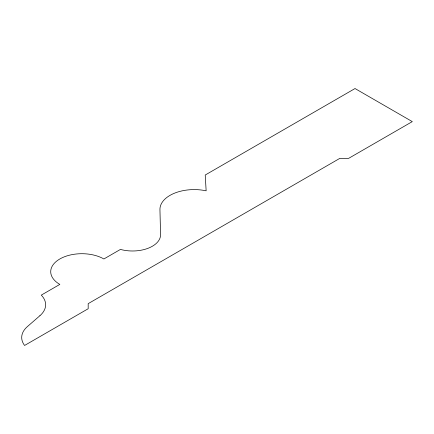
<?xml version="1.0" encoding="UTF-8"?>
<svg xmlns="http://www.w3.org/2000/svg" width="434" height="434" viewBox="0 0 434 434"><rect width="100%" height="100%" fill="white"/><g stroke="black" fill="none" stroke-linecap="round" stroke-linejoin="round"><path stroke-width="0.65" d="M39.917 315.702L27.418 326.569A34.27 19.785 0 0 0 24.586 345.459L88.178 308.742L88.178 303.654L339.898 158.323L348.708 158.323L412.3 121.612L355.023 88.541L205.222 175.027L206.145 190.824A34.27 19.785 0 0 0 159.945 209.655L160.564 234.572A28.036 16.188 0 0 1 120.446 249.414L103.889 258.973A31.156 17.989 0 0 0 59.832 258.973A31.156 17.989 0 0 0 59.832 284.406L41.29 295.115A34.27 19.785 0 0 1 39.917 315.702"/></g></svg>
